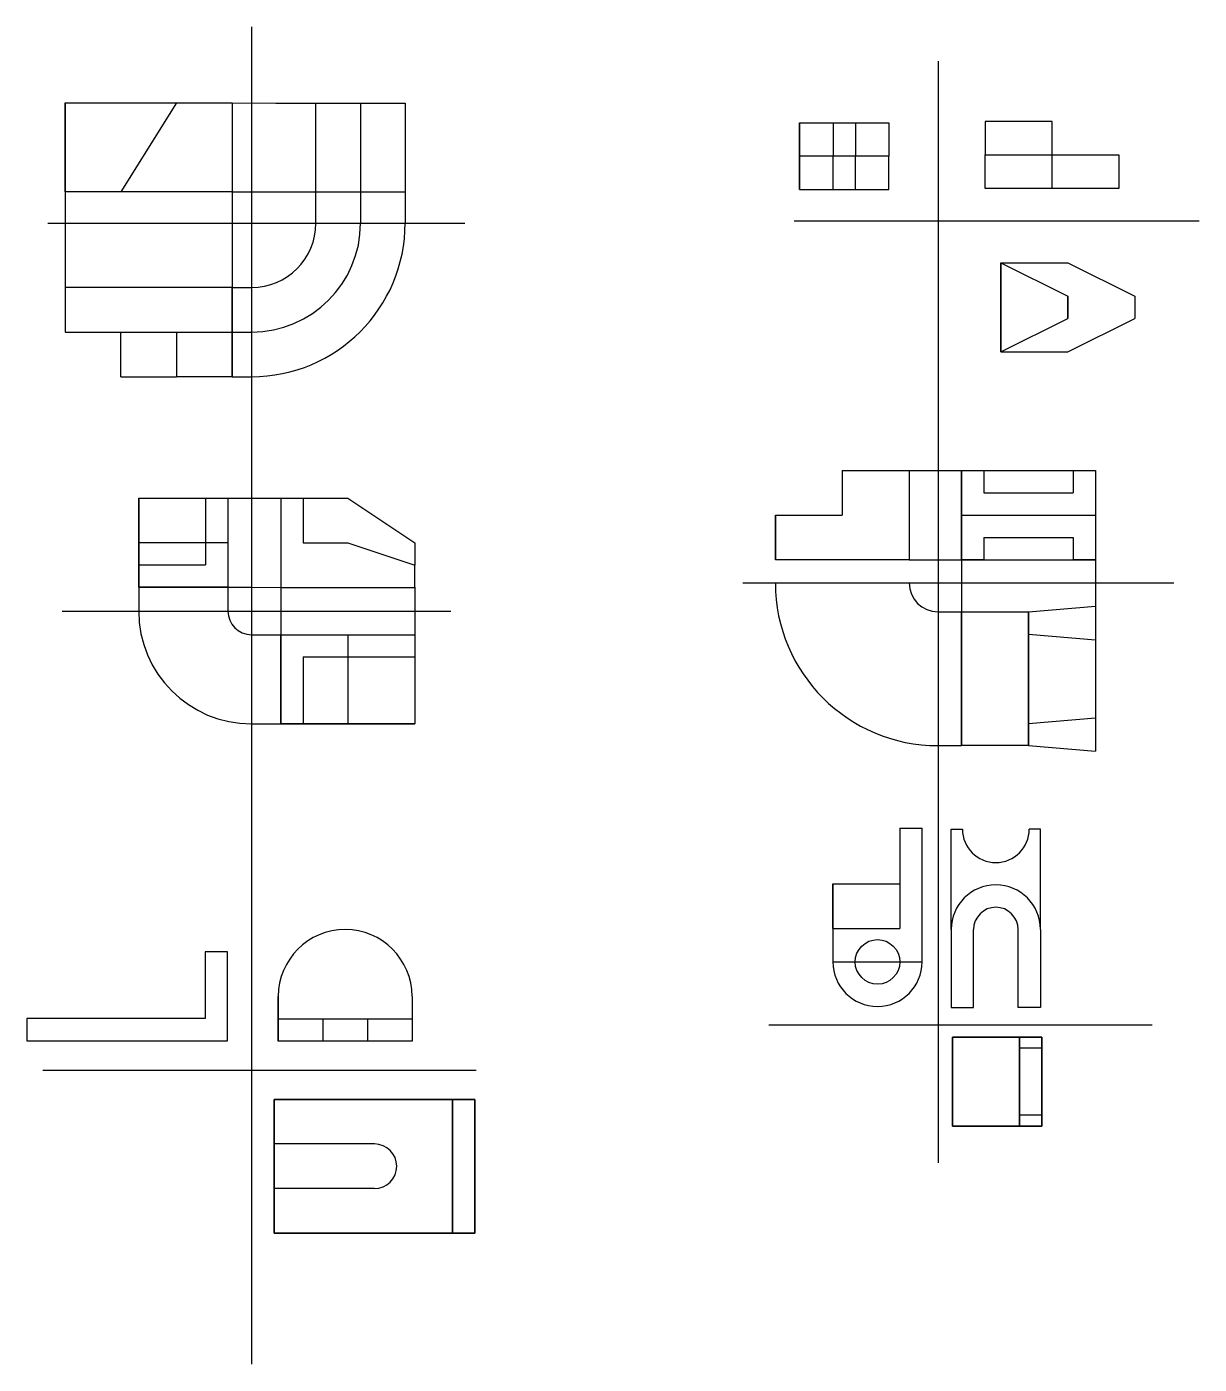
# Model space of a CAD drawing. Header units: millimetres. Extents: x 12308 to 12834, y 36870 to 37470.
import ezdxf

# ---------------------------------------------------------------- set-up
doc = ezdxf.new("R2010")
doc.units = ezdxf.units.MM

msp = doc.modelspace()

# ---------------------------------------------------------------- linework, layer by layer
for p, q in [((12408.97, 37469.99), (12408.97, 37307.84)), ((12716.83, 37454.61), (12716.83, 37319.91)), ((12317.69, 37381.95), (12504.68, 37381.95)), ((12652.25, 37382.95), (12833.99, 37382.95)), ((12716.83, 37319.91), (12716.83, 36960.57)), ((12482.16, 37218.59), (12482.16, 37228.59)), ((12629.24, 37220.57), (12822.62, 37220.57)), ((12324.06, 37207.99), (12498.4, 37207.99)), ((12408.97, 37197.39), (12408.97, 37157.39)), ((12640.9, 37022.47), (12812.91, 37022.47)), ((12763.33, 37016.93), (12753.33, 37016.93))]:
    msp.add_line(p, q)
at = {"color": 6}
for p, q in [((12325.35, 37435.93), (12325.35, 37395.93)), ((12375.35, 37435.93), (12350.35, 37395.93)), ((12457.87, 37435.76), (12457.87, 37395.76)), ((12654.76, 37426.94), (12654.76, 37411.94)), ((12669.76, 37426.94), (12669.76, 37411.94)), ((12679.76, 37426.94), (12679.76, 37411.94)), ((12767.99, 37427.5), (12737.99, 37427.5)), ((12737.99, 37427.5), (12737.99, 37412.5)), ((12767.99, 37397.5), (12767.99, 37427.5)), ((12654.76, 37396.94), (12654.76, 37411.94)), ((12669.76, 37396.94), (12669.76, 37411.94)), ((12679.76, 37396.94), (12679.76, 37411.94)), ((12745.04, 37364.16), (12745.04, 37324.16)), ((12745.04, 37324.16), (12745.04, 37364.16)), ((12745.04, 37364.16), (12775.04, 37349.16)), ((12745.04, 37364.16), (12775.04, 37364.16)), ((12775.04, 37364.16), (12805.04, 37349.16)), ((12400.35, 37353.05), (12325.35, 37353.05)), ((12325.35, 37353.05), (12325.35, 37333.05)), ((12400.35, 37313.05), (12400.35, 37353.05)), ((12775.04, 37349.16), (12775.04, 37339.16)), ((12775.04, 37339.16), (12775.04, 37349.16)), ((12805.04, 37349.16), (12805.04, 37339.16)), ((12745.04, 37324.16), (12775.04, 37339.16)), ((12775.04, 37324.16), (12805.04, 37339.16)), ((12325.35, 37333.05), (12375.35, 37333.05)), ((12350.35, 37313.05), (12350.35, 37333.05)), ((12375.35, 37333.05), (12375.35, 37313.05)), ((12375.35, 37333.05), (12408.97, 37333.05)), ((12745.04, 37324.16), (12775.04, 37324.16)), ((12350.35, 37313.05), (12375.35, 37313.05)), ((12400.35, 37313.05), (12375.35, 37313.05)), ((12673.9, 37271), (12673.9, 37251)), ((12727.42, 37271), (12727.42, 37231)), ((12737.42, 37271), (12737.42, 37261)), ((12777.42, 37271), (12777.42, 37261)), ((12358.37, 37258.67), (12358.37, 37218.67)), ((12388.37, 37258.67), (12388.37, 37238.67)), ((12422.16, 37258.59), (12422.16, 37218.59)), ((12422.16, 37258.59), (12432.16, 37258.59)), ((12432.16, 37258.59), (12432.16, 37238.59)), ((12432.16, 37258.59), (12452.16, 37258.59)), ((12452.16, 37258.59), (12482.16, 37238.59)), ((12737.42, 37261), (12777.42, 37261)), ((12643.9, 37251), (12643.9, 37231)), ((12643.9, 37251), (12673.9, 37251)), ((12727.42, 37251), (12787.42, 37251)), ((12737.42, 37241), (12777.42, 37241)), ((12737.42, 37241), (12737.42, 37231)), ((12777.42, 37241), (12777.42, 37231)), ((12358.37, 37238.67), (12398.37, 37238.67)), ((12388.37, 37238.67), (12388.37, 37228.67)), ((12432.16, 37238.59), (12452.16, 37238.59)), ((12452.16, 37238.59), (12482.16, 37228.59)), ((12482.16, 37238.59), (12482.16, 37228.59)), ((12358.37, 37228.67), (12388.37, 37228.67)), ((12358.37, 37218.67), (12398.37, 37218.67)), ((12422.16, 37218.59), (12482.16, 37218.59)), ((12757.42, 37207.63), (12787.42, 37210.13)), ((12787.42, 37210.13), (12787.42, 37145.13)), ((12757.42, 37207.63), (12757.42, 37147.63)), ((12757.42, 37147.63), (12757.42, 37207.63)), ((12422.16, 37197.39), (12482.16, 37197.39)), ((12452.16, 37197.39), (12452.16, 37157.39)), ((12757.42, 37197.63), (12787.42, 37195.13)), ((12432.16, 37187.39), (12432.16, 37157.39)), ((12432.16, 37187.39), (12482.16, 37187.39)), ((12757.42, 37157.63), (12787.42, 37160.13)), ((12757.42, 37147.63), (12787.42, 37145.13)), ((12699.7, 37110.67), (12699.7, 37065.67)), ((12699.7, 37110.67), (12709.7, 37110.67)), ((12709.7, 37065.67), (12709.7, 37110.67)), ((12722.76, 37065.17), (12722.76, 37110.17)), ((12722.76, 37110.17), (12727.76, 37110.17)), ((12762.76, 37110.17), (12757.76, 37110.17)), ((12762.76, 37065.17), (12762.76, 37110.17)), ((12669.7, 37085.67), (12669.7, 37065.67)), ((12669.7, 37065.67), (12669.7, 37085.67)), ((12669.7, 37085.67), (12699.7, 37085.67)), ((12669.7, 37065.67), (12699.7, 37065.67)), ((12669.7, 37065.67), (12669.7, 37050.67)), ((12709.7, 37050.67), (12709.7, 37065.67)), ((12722.76, 37065.17), (12722.76, 37030.17)), ((12732.76, 37030.17), (12732.76, 37065.17)), ((12732.76, 37065.17), (12732.76, 37065.17)), ((12752.76, 37030.17), (12752.76, 37065.17)), ((12752.76, 37065.17), (12752.76, 37065.17)), ((12762.76, 37065.17), (12762.76, 37030.17)), ((12398.17, 37055.22), (12388.17, 37055.22)), ((12388.17, 37055.22), (12388.17, 37025.22)), ((12398.17, 37015.22), (12398.17, 37055.22)), ((12669.7, 37050.67), (12709.7, 37050.67)), ((12669.7, 37050.67), (12709.7, 37050.67)), ((12420.97, 37035.18), (12420.97, 37015.18)), ((12722.76, 37030.17), (12732.76, 37030.17)), ((12762.76, 37030.17), (12752.76, 37030.17)), ((12388.17, 37025.22), (12308.17, 37025.22)), ((12308.17, 37025.22), (12308.17, 37015.22)), ((12420.97, 37025.18), (12480.97, 37025.18)), ((12440.97, 37025.18), (12440.97, 37015.18)), ((12460.97, 37025.18), (12460.97, 37015.18)), ((12308.17, 37015.22), (12398.17, 37015.22)), ((12753.33, 37016.93), (12753.33, 36976.93)), ((12753.33, 36976.93), (12753.33, 37016.93)), ((12763.33, 37011.93), (12753.33, 37011.93)), ((12763.33, 37016.93), (12763.33, 36976.93)), ((12763.33, 36976.93), (12763.33, 37016.93)), ((12419.11, 36989.02), (12419.11, 36929.02)), ((12464.11, 36989.02), (12419.11, 36989.02)), ((12419.11, 36929.02), (12419.11, 36989.02)), ((12499.11, 36989.02), (12499.11, 36929.02)), ((12499.11, 36929.02), (12499.11, 36989.02)), ((12509.11, 36989.02), (12509.11, 36929.02)), ((12509.11, 36929.02), (12509.11, 36989.02)), ((12763.33, 36981.93), (12753.33, 36981.93)), ((12763.33, 36976.93), (12753.33, 36976.93)), ((12464.11, 36969.02), (12419.11, 36969.02)), ((12464.11, 36949.02), (12419.11, 36949.02)), ((12464.11, 36929.02), (12419.11, 36929.02))]:
    msp.add_line(p, q, dxfattribs=at)
at = {"color": 3}
for p, q in [((12400.35, 37435.93), (12419.88, 37435.76)), ((12419.88, 37435.76), (12477.87, 37435.76)), ((12437.87, 37381.95), (12437.87, 37435.76)), ((12325.35, 37395.93), (12325.35, 37333.05)), ((12400.35, 37395.93), (12419.88, 37395.93)), ((12400.35, 37395.93), (12400.35, 37313.31)), ((12457.87, 37395.76), (12457.87, 37381.95)), ((12477.87, 37395.76), (12477.87, 37381.95)), ((12400.35, 37353.05), (12408.97, 37353.05)), ((12400.35, 37333.05), (12408.97, 37333.05)), ((12400.35, 37313.05), (12408.97, 37313.05)), ((12703.9, 37271), (12787.42, 37271)), ((12398.37, 37258.67), (12422.16, 37258.59)), ((12703.9, 37231), (12787.42, 37231)), ((12727.42, 37231), (12727.42, 37147.63)), ((12787.42, 37231), (12787.42, 37145.13)), ((12358.37, 37218.67), (12358.37, 37207.99)), ((12398.37, 37218.67), (12408.97, 37218.67)), ((12398.37, 37218.67), (12398.37, 37207.99)), ((12408.97, 37218.67), (12422.16, 37218.59)), ((12422.16, 37218.59), (12422.16, 37157.39)), ((12482.16, 37218.67), (12482.16, 37157.39)), ((12787.42, 37210.13), (12787.42, 37195.13)), ((12716.83, 37207.63), (12727.42, 37207.63)), ((12408.97, 37197.39), (12422.16, 37197.39)), ((12422.16, 37197.39), (12482.16, 37197.39)), ((12787.42, 37195.13), (12787.42, 37145.13)), ((12408.97, 37157.39), (12482.16, 37157.39)), ((12787.42, 37160.13), (12787.42, 37145.13)), ((12716.83, 37147.63), (12727.42, 37147.63)), ((12787.33, 37146.52), (12787.33, 37146.52))]:
    msp.add_line(p, q, dxfattribs=at)
at = {"color": 7}
for p, q in [((12408.97, 37307.84), (12408.97, 36870.23)), ((12315.36, 37002.08), (12509.72, 37002.08))]:
    msp.add_line(p, q, dxfattribs=at)
at = {"color": 6}
for points in [[(12325.35, 37435.93), (12400.35, 37435.93), (12400.35, 37395.93), (12325.35, 37395.93)], [(12437.87, 37435.76), (12477.87, 37435.76), (12477.87, 37395.76), (12437.87, 37395.76)], [(12654.76, 37426.94), (12694.76, 37426.94), (12694.76, 37411.94), (12654.76, 37411.94)], [(12654.76, 37396.94), (12694.76, 37396.94), (12694.76, 37411.94), (12654.76, 37411.94)], [(12737.99, 37412.5), (12797.99, 37412.5), (12797.99, 37397.5), (12737.99, 37397.5)], [(12358.37, 37258.67), (12398.37, 37258.67), (12398.37, 37218.67), (12358.37, 37218.67)], [(12422.16, 37197.39), (12482.16, 37197.39), (12482.16, 37157.39), (12422.16, 37157.39)], [(12763.33, 37016.93), (12763.33, 36976.93), (12723.33, 36976.93), (12723.33, 37016.93)], [(12763.33, 36976.93), (12763.33, 37016.93), (12723.33, 37016.93), (12723.33, 36976.93)], [(12509.11, 36989.02), (12509.11, 36929.02), (12419.11, 36929.02), (12419.11, 36989.02)], [(12509.11, 36929.02), (12509.11, 36989.02), (12419.11, 36989.02), (12419.11, 36929.02)]]:
    msp.add_lwpolyline(points, close=True, dxfattribs=at)
at = {"color": 3}
msp.add_lwpolyline([(12419.88, 37395.93), (12437.87, 37395.93)], dxfattribs=at)
at = {"color": 6}
for points in [[(12673.9, 37271), (12703.9, 37271), (12703.9, 37231), (12643.9, 37231), (12643.9, 37251)], [(12737.42, 37231), (12727.42, 37231), (12727.42, 37271), (12737.42, 37271)], [(12777.42, 37271), (12787.42, 37271), (12787.42, 37231), (12777.42, 37231)], [(12757.42, 37147.63), (12727.42, 37147.63), (12727.42, 37207.63), (12757.42, 37207.63)], [(12480.97, 37035.18), (12480.97, 37015.18), (12420.97, 37015.18), (12420.97, 37035.18)]]:
    msp.add_lwpolyline(points, dxfattribs=at)
msp.add_lwpolyline([(12787.42, 37207.63), (12787.42, 37147.63)])
msp.add_circle((12689.7, 37050.67), 10, dxfattribs=at)
at = {"color": 3}
for centre, radius, start, end in [((12408.97, 37381.95), 28.9, 270, 0), ((12408.97, 37381.95), 68.9, 270, 0), ((12408.97, 37381.95), 48.9, 270, 0), ((12716.83, 37220.57), 72.94, 180, 270), ((12716.83, 37220.57), 12.94, 180, 270), ((12408.97, 37207.99), 50.6, 180, 270), ((12408.97, 37207.99), 10.6, 180, 270)]:
    msp.add_arc(centre, radius, start, end, dxfattribs=at)
at = {"color": 6}
for centre, radius, start, end in [((12742.76, 37110.17), 15, 180, 0), ((12742.76, 37110.17), 15, 180, 0), ((12742.76, 37065.17), 20, 0, 180), ((12742.76, 37065.17), 20, 0, 180), ((12742.76, 37065.17), 10, 0, 180), ((12742.76, 37065.17), 10, 0, 180), ((12450.97, 37035.18), 30, 0, 180), ((12689.7, 37050.67), 20, 180, 0), ((12464.11, 36959.02), 10, 270, 90), ((12464.11, 36959.02), 10, 270, 90)]:
    msp.add_arc(centre, radius, start, end, dxfattribs=at)

doc.saveas('drawing.dxf')
